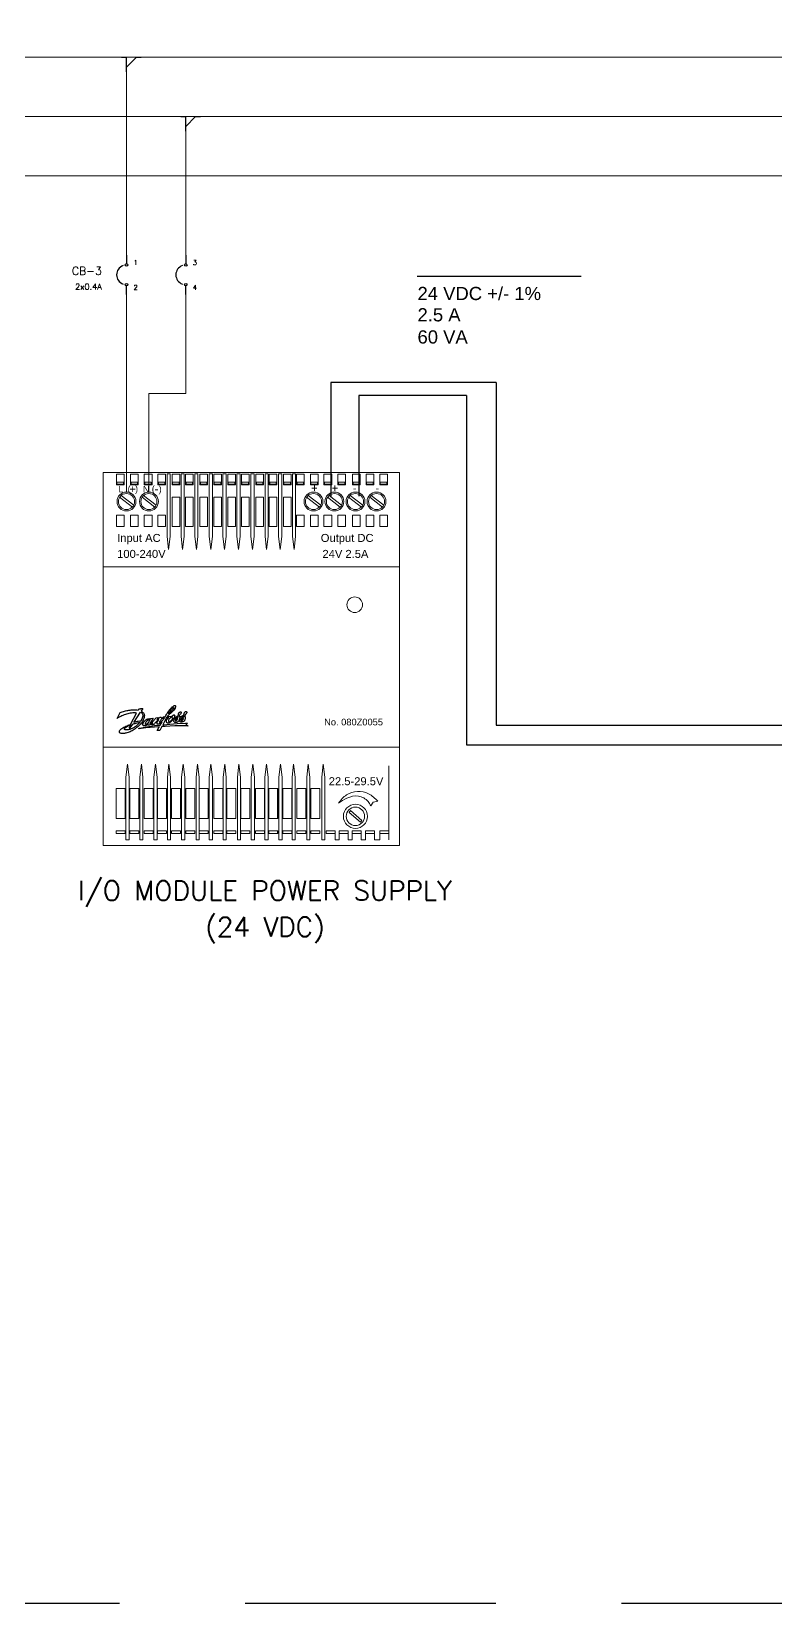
# Model space of a CAD drawing. Header units: inches. Extents: x 75782 to 87231, y -34126 to -18655.
# Drawn here: x 76537 to 76913, y -26325 to -25529 of the extents above; entities that cross this region are included whole.
import ezdxf
from ezdxf.enums import TextEntityAlignment as Align

# ---------------------------------------------------------------- set-up
doc = ezdxf.new("R2010")
doc.units = ezdxf.units.IN
doc.header["$MEASUREMENT"] = 0
doc.linetypes.add('DASHED', pattern=[19.05, 12.7, -6.35])
for name, color, linetype in [('12-24v-wiring', 7, 'Continuous'), ('ak2-xm-204b', 7, 'Continuous'), ('BASELINE', 7, 'Continuous'), ('DIM', 3, 'Continuous'), ('LAYER01', 7, 'Continuous'), ('SENSORS', 7, 'Continuous'), ('WIRES', 5, 'Continuous')]:
    doc.layers.add(name, color=color, linetype=linetype)
doc.layers.add('A-Cables 220V', color=6, linetype='Continuous', lineweight=18)
doc.layers.add('COMPONENTES', color=251, linetype='Continuous', lineweight=18)
doc.styles.add('ARIAL', font='arial.ttf')
doc.styles.get("Standard").update_dxf_attribs({"font": 'ROMANS.SHX'})

# ---------------------------------------------------------------- blocks, each defined once
blk = doc.blocks.new('DANLOGO1')
at = {"layer": 'BASELINE', "color": 7, "linetype": 'Continuous'}
for points in [[(8971.8, 8310), (8975.6, 8317.2), (8978.4, 8321.6), (8980.7, 8325.2), (8982.4, 8327.7), (8983.5, 8329.1), (8985.1, 8330.4), (8986.3, 8331.3), (8987.1, 8331.8), (8987.8, 8331.8), (8988.5, 8331.3), (8988.5, 8330.3), (8988.1, 8328.6), (8986.6, 8325.5), (8985.5, 8323.6), (8984, 8321.6), (8981.7, 8318.9), (8979.8, 8316.7), (8978.3, 8315), (8977.5, 8314.4), (8975.3, 8312.5), (8971.8, 8310)], [(8852.2, 8275.9), (8857, 8277.4), (8860, 8278.3), (8864.1, 8279.4), (8867.4, 8280.2), (8871.5, 8281), (8876.5, 8281.8), (8873, 8277.8), (8867.4, 8272.4), (8863.1, 8269), (8859.4, 8266.5), (8856.3, 8264.5), (8854.2, 8263.2), (8850.6, 8261.3), (8846.6, 8259.7), (8842.7, 8258.3), (8839.6, 8257.3), (8836.2, 8256.7), (8832.6, 8256.2), (8830.2, 8256.1), (8826.8, 8256.4), (8824.5, 8257.6), (8824.2, 8258.8), (8824.7, 8260.6), (8826.1, 8262.6), (8828.1, 8264.8), (8831, 8266.7), (8834.1, 8268.7), (8837.2, 8270.2), (8840.9, 8271.8), (8844.4, 8273.1), (8842.2, 8268.7), (8840, 8264.3), (8839.6, 8263.3), (8839.7, 8262.5), (8840.1, 8261.9), (8841, 8261.8), (8842.1, 8262.1), (8843.1, 8262.8), (8843.7, 8263.6), (8852.1, 8275.9)], [(8855.8, 8281.3), (8878, 8315.5), (8881.3, 8314.2), (8883.8, 8311.7), (8884.9, 8308.7), (8885.6, 8304.9), (8885.6, 8302.2), (8885.1, 8298.7), (8884.1, 8295.5), (8882.6, 8292), (8880.7, 8288.5), (8878.8, 8286), (8876.1, 8285.5), (8869.8, 8284.5), (8866.4, 8284.1), (8862.4, 8283.1), (8858.9, 8282.2), (8855.8, 8281.3)], [(8897.6, 8283.6), (8899.5, 8286), (8901.1, 8287.7), (8902.6, 8289.2), (8903.7, 8289.9), (8904.8, 8290.3), (8906, 8290.3), (8907.2, 8290.1), (8907.7, 8289.2), (8907.7, 8288), (8907.2, 8285.8), (8906.2, 8283.9), (8904.9, 8281.9), (8902.9, 8279.4), (8901.8, 8277.9), (8900.9, 8277.1), (8899.6, 8276.1), (8898.2, 8275.4), (8896.8, 8274.7), (8895.9, 8274.5), (8895, 8274.7), (8894.6, 8275.4), (8894.4, 8276.5), (8894.7, 8278.2), (8895.4, 8279.8), (8896.3, 8281.6), (8897.6, 8283.6)]]:
    blk.add_lwpolyline(points, dxfattribs=at)
at = {"layer": 'SENSORS', "color": 7, "linetype": 'Continuous'}
for points in [[(8810.2, 8314.5), (8813.7, 8315.9), (8817.1, 8317), (8820.8, 8318.2), (8824.4, 8319.1), (8828.1, 8320.1), (8831.8, 8321.1), (8835.4, 8321.6), (8839.3, 8322.4), (8842.9, 8322.8), (8846.8, 8323.4), (8850.6, 8323.6), (8854.5, 8323.8), (8858.5, 8323.8), (8862.4, 8323.6), (8866.2, 8323.2), (8870.2, 8322.8), (8872.9, 8326.6), (8874.5, 8326.8), (8876, 8327), (8877.7, 8327.4), (8879.3, 8327.6), (8881, 8327.8), (8882.6, 8328.2), (8884.3, 8328.4), (8885.8, 8328.6), (8880.1, 8319.3), (8882.2, 8318.2), (8884.1, 8316.8), (8885.8, 8315.1), (8887.6, 8313.2), (8888.9, 8311.2), (8889.9, 8309.1), (8890.6, 8306.8), (8891, 8304.1), (8890.8, 8301), (8890.4, 8298.2), (8889.5, 8295.1), (8888.5, 8292.4), (8887.4, 8289.7), (8885.8, 8287), (8884.3, 8284.5), (8882.8, 8282), (8888.9, 8282.6), (8890.8, 8285.3), (8893.3, 8288), (8896.2, 8290.5), (8899.3, 8292.4), (8902.4, 8293.7), (8905.5, 8294.1), (8908.2, 8293.7), (8910.5, 8291.8), (8910.3, 8292), (8910.1, 8292.2), (8909.9, 8292.4), (8910.5, 8291.8), (8912.2, 8294.1), (8920.1, 8295.3), (8920.1, 8295.3), (8909.9, 8277.8), (8909.9, 8277.6), (8910.1, 8277.2), (8910.3, 8277), (8910.7, 8277), (8911.4, 8277.6), (8912.2, 8278), (8913.2, 8278.7), (8913.9, 8279.3), (8914.7, 8280.1), (8915.5, 8280.7), (8916, 8281.2), (8916.8, 8282), (8918.7, 8283.5), (8920.5, 8285.3), (8922, 8287), (8923.7, 8288.9), (8925.1, 8290.9), (8926.4, 8292.8), (8927.8, 8294.7), (8928.9, 8296.6), (8936.8, 8297.6), (8932.4, 8290.1), (8933.7, 8291.2), (8935.1, 8292.4), (8936.6, 8293.5), (8938, 8294.7), (8939.5, 8295.9), (8940.9, 8297.2), (8942.6, 8298.2), (8944.1, 8298.9), (8944.9, 8299.1), (8945.7, 8299.1), (8946.6, 8298.9), (8947.6, 8298.5), (8948.2, 8297.8), (8948.6, 8296.8), (8948.8, 8296), (8948.8, 8295.1), (8948.2, 8293.4), (8947.4, 8291.6), (8946.4, 8290.1), (8945.5, 8288.3), (8944.3, 8286.6), (8943.4, 8285.1), (8942.2, 8283.3), (8941.3, 8281.8), (8941.3, 8281.6), (8941.3, 8281.2), (8941.3, 8281), (8941.6, 8280.8), (8943.9, 8282), (8946.1, 8283.5), (8948.4, 8285.3), (8950.5, 8287), (8952.6, 8289.1), (8954.5, 8291.2), (8956.3, 8293.4), (8958, 8295.5), (8958, 8295.5), (8951.3, 8294.5), (8953.6, 8299.7), (8960.3, 8300.3), (8961.8, 8302.8), (8963.2, 8305.1), (8964.7, 8307.8), (8966.3, 8310.3), (8967.8, 8312.6), (8969.5, 8315.1), (8971.1, 8317.6), (8972.8, 8320.1), (8974.5, 8322.4), (8976.5, 8324.5), (8978.4, 8327), (8980.3, 8329.1), (8982.4, 8331.3), (8984.7, 8333.2), (8987.1, 8335.3), (8989.6, 8337), (8990.9, 8337.8), (8992.4, 8338.4), (8993.8, 8338.6), (8995.1, 8337.6), (8995.5, 8336.7), (8995.7, 8335.7), (8995.7, 8334.3), (8995.5, 8333.4), (8995.1, 8332.4), (8994.6, 8331.5), (8994.2, 8330.5), (8993.8, 8329.5), (8991.5, 8325.7), (8988.8, 8321.8), (8985.7, 8318.6), (8982.4, 8315.1), (8979, 8311.8), (8975.3, 8308.9), (8971.7, 8305.7), (8968.2, 8303), (8967.6, 8301.2), (8983, 8303), (8983.2, 8302.8), (8983.2, 8302.6), (8983.2, 8302.4), (8983.2, 8302.2), (8981.3, 8300.5), (8979.4, 8298.7), (8977.6, 8296.8), (8975.9, 8294.9), (8974.5, 8293), (8973.4, 8290.9), (8972.4, 8288.5), (8972, 8286), (8972, 8285.3), (8972.4, 8284.7), (8973, 8284.1), (8973.6, 8283.7), (8974.9, 8283.7), (8976.1, 8283.9), (8977, 8284.5), (8978.2, 8285.3), (8979.2, 8286.2), (8980.1, 8287.2), (8981.1, 8288.5), (8982, 8289.5), (8983, 8290.7), (8984.2, 8292), (8985.1, 8293.4), (8985.9, 8294.9), (8985.1, 8295.7), (8984.4, 8296.4), (8984, 8297.8), (8983.8, 8298.7), (8984, 8299.9), (8984.2, 8300.9), (8984.6, 8301.8), (8984.9, 8302.8), (8985.5, 8303.6), (8986.3, 8304.5), (8986.9, 8305.1), (8987.8, 8305.9), (8988.6, 8306.1), (8989.4, 8306.4), (8990.3, 8306.4), (8990.9, 8306.4), (8991.5, 8305.9), (8991.9, 8305.5), (8992.4, 8304.9), (8992.6, 8304.1), (8992.6, 8303.2), (8992.6, 8302.4), (8992.4, 8301.4), (8992.2, 8300.7), (8992.1, 8299.7), (8991.7, 8298.7), (8991.3, 8298), (8990.9, 8296.8), (8992.8, 8297.6), (8994.8, 8298.2), (8996.5, 8299.1), (8998.2, 8300.1), (8999.8, 8301.2), (9001.3, 8302.6), (9002.8, 8303.7), (9004.4, 8305.1), (9004.9, 8305.9), (9004.9, 8307.4), (9005.1, 8308.7), (9005.3, 8310.1), (9005.7, 8311.2), (9006.1, 8312.4), (9006.7, 8313.4), (9007.6, 8314.3), (9008.6, 8315.1), (9009.8, 8316.1), (9010.9, 8316.8), (9012.1, 8317), (9013.4, 8316.6), (9014.2, 8315.9), (9014.4, 8314.5), (9014.4, 8313.6), (9014.4, 8313.2), (9013.8, 8312), (9013, 8310.9), (9011.9, 8309.5), (9010.7, 8308.4), (9009.6, 8307), (9008.8, 8305.5), (9008.2, 8303.9), (9008.4, 8302.2), (9008.4, 8301.6), (9008.4, 8301.2), (9008.4, 8300.7), (9008.8, 8300.5), (9010.7, 8301), (9012.6, 8301.6), (9016.5, 8303), (9018.2, 8303.7), (9020.2, 8304.7), (9021.9, 8305.5), (9023.6, 8306.4), (9023.8, 8307.6), (9024, 8308.9), (9024, 8310.1), (9024.2, 8311.2), (9024.6, 8312.2), (9025, 8313.2), (9025.3, 8314.1), (9025.9, 8315.1), (9026.7, 8316.1), (9027.5, 8316.8), (9028.2, 8317.4), (9029.2, 8318), (9030, 8318.2), (9030.7, 8318.2), (9031.3, 8318.2), (9031.9, 8317.8), (9032.5, 8317), (9033, 8316.3), (9033, 8315.1), (9032.9, 8314.1), (9032.5, 8313), (9032.1, 8312), (9031.5, 8310.9), (9030.7, 8309.9), (9030, 8308.9), (9029, 8308), (9028.2, 8307), (9027.3, 8305.9), (9027.1, 8303.7), (9027.1, 8301.8), (9027.3, 8299.7), (9027.5, 8297.6), (9027.5, 8295.5), (9027.5, 8293.4), (9027.1, 8291.4), (9026.5, 8289.5), (9025.5, 8287.8), (9024.4, 8286.2), (9023, 8285.1), (9021.7, 8284.1), (9020, 8283.3), (9018.4, 8283), (9016.5, 8282.6), (9014.8, 8282.4), (9013.2, 8282.6), (9011.9, 8283), (9010.7, 8283.7), (9010, 8285.1), (9009.8, 8286.6), (9009.8, 8288.2), (9010.1, 8289.5), (9010.7, 8290.7), (9011.5, 8291.8), (9012.6, 8293), (9013.6, 8293.9), (9014.8, 8294.7), (9015.7, 8295.5), (9016.7, 8296.2), (9017.7, 8296.8), (9018.6, 8297.6), (9019.8, 8298.2), (9020.7, 8298.7), (9021.9, 8299.3), (9023, 8299.7), (9023.6, 8300.7), (9024, 8301.6), (9024, 8302.8), (9023.8, 8303.7), (9022.8, 8303.4), (9021.9, 8302.8), (9020.7, 8302.4), (9019.8, 8301.8), (9018.6, 8301.2), (9017.5, 8300.9), (9016.3, 8300.3), (9015, 8299.9), (9008.8, 8297.2), (9008.6, 8294.9), (9008.4, 8293), (9007.8, 8291), (9007.3, 8289.1), (9006.3, 8287.2), (9005.3, 8285.5), (9004, 8284.1), (9002.3, 8282.8), (9001.1, 8282.2), (8999.8, 8281.8), (8998.2, 8281.4), (8996.9, 8281), (8995.5, 8281), (8994, 8281), (8992.6, 8281.6), (8991.5, 8282.4), (8990.7, 8283.2), (8990.3, 8284.5), (8990.3, 8285.7), (8990.3, 8286.8), (8991.3, 8289.3), (8992.4, 8291.2), (8994.2, 8293), (8996.1, 8294.3), (8998, 8295.5), (9000.1, 8296.6), (9002.3, 8297.8), (9004.4, 8298.7), (9004.8, 8299.5), (9004.8, 8300.5), (9004.8, 8301.2), (9004.6, 8302.2), (9002.8, 8300.9), (9001.1, 8299.5), (8999.2, 8298.4), (8997.3, 8297.2), (8995.3, 8296), (8993.2, 8295.1), (8991.1, 8294.7), (8989, 8294.3), (8989, 8294.3), (8987.2, 8291.8), (8985.3, 8289.1), (8983.2, 8286.4), (8980.9, 8284.1), (8978.4, 8282.2), (8975.7, 8280.5), (8972.8, 8279.5), (8969.7, 8279.3), (8968.6, 8279.3), (8967.6, 8279.7), (8966.7, 8280.3), (8965.9, 8280.8), (8965.3, 8281.8), (8964.9, 8283), (8964.7, 8284.3), (8964.7, 8285.5), (8964.9, 8286.8), (8965.3, 8288.3), (8965.7, 8289.7), (8966.3, 8290.9), (8966.8, 8291.8), (8967.6, 8292.8), (8968.4, 8293.7), (8969.2, 8294.7), (8970.1, 8295.7), (8971.1, 8296.6), (8971.9, 8297.6), (8972.6, 8298.5), (8971.7, 8298.5), (8970.5, 8298.4), (8969.3, 8298.2), (8968.2, 8298.2), (8967, 8298), (8966.1, 8297.8), (8965.5, 8297.6), (8965.3, 8297.6), (8952.8, 8273.5), (8952.8, 8273.5), (8956.5, 8273.9), (8976.7, 8275.5), (9001.3, 8277.4), (9029, 8279.1), (9029.8, 8279.1), (9030.5, 8279.1), (9031.3, 8279.1), (9032.3, 8279.1), (9033, 8279.1), (9033.8, 8279.1), (9034.6, 8279.1), (9035.4, 8279.1), (9030.7, 8274.3), (9031.5, 8273.7), (9032.3, 8273.1), (9033, 8272.6), (9034, 8272), (9035, 8271.4), (9035.9, 8270.8), (9036.9, 8270.3), (9037.9, 8269.7), (9037.5, 8269.5), (9017.7, 8270.3), (8993, 8269.9), (8960.7, 8268.3), (8959.3, 8268.1), (8958, 8268), (8956.5, 8268), (8955.1, 8267.8), (8953.8, 8267.8), (8952.2, 8267.8), (8950.9, 8267.8), (8949.5, 8267.8), (8942.4, 8254.7), (8934.1, 8253.9), (8941.1, 8266.6), (8941.3, 8267), (8925.3, 8265.8), (8896, 8263.1), (8872.2, 8260.1), (8872.7, 8260.8), (8873.1, 8261.6), (8873.7, 8262.4), (8874.5, 8262.6), (8905.8, 8267.8), (8925.1, 8270.8), (8944.3, 8272.4), (8950.9, 8283.3), (8950.7, 8283.5), (8950.3, 8283.5), (8950.1, 8283.3), (8949.9, 8283.2), (8948.4, 8281.8), (8946.8, 8280.7), (8945.1, 8279.5), (8943.6, 8278.3), (8941.8, 8277.2), (8940.1, 8276.4), (8938.4, 8275.8), (8936.4, 8275.5), (8935.7, 8275.5), (8934.9, 8275.6), (8934.3, 8276), (8933.9, 8276.4), (8933.4, 8278), (8933.2, 8279.7), (8933.6, 8281.2), (8934.3, 8282.8), (8935.1, 8284.1), (8936.1, 8285.5), (8936.8, 8286.4), (8937.4, 8287.4), (8937.6, 8288), (8938.2, 8288.9), (8938.9, 8290.5), (8939.7, 8292), (8939.7, 8292), (8939.7, 8292.2), (8939.7, 8292.2), (8939.7, 8292.4), (8939.5, 8292.4), (8939.3, 8292.4), (8939.1, 8292.4), (8939.1, 8292.4), (8937, 8290.3), (8934.7, 8288.3), (8932.6, 8286), (8930.5, 8283.7), (8928.4, 8281.6), (8926.4, 8279.3), (8924.5, 8276.8), (8923, 8274.5), (8922.2, 8274.5), (8920.5, 8274.3), (8919.5, 8274.1), (8918.7, 8274.1), (8917.8, 8273.9), (8917, 8273.9), (8916, 8273.7), (8916.4, 8274.5), (8916.8, 8275.3), (8917.2, 8276.2), (8917.6, 8277), (8918, 8278), (8918.4, 8278.9), (8918.7, 8279.7), (8919.1, 8280.5), (8919.1, 8280.5), (8917.8, 8279.3), (8916.4, 8278.3), (8915.1, 8277), (8913.7, 8276), (8912.2, 8274.9), (8910.7, 8274.1), (8909.1, 8273.1), (8907.6, 8272.4), (8906.6, 8272.2), (8905.3, 8272.4), (8903.7, 8273.1), (8902.4, 8275.1), (8902.4, 8275.1), (8900.8, 8273.9), (8899.1, 8272.6), (8897.6, 8271.4), (8895.8, 8270.6), (8893.9, 8269.9), (8892.2, 8269.5), (8890.3, 8269.7), (8888.1, 8270.3), (8887.4, 8271.2), (8886.8, 8272.2), (8886.4, 8273.3), (8886.2, 8274.7), (8886.2, 8275.6), (8886.4, 8276.8), (8886.8, 8277.8), (8887.2, 8279.1), (8887.2, 8279.1), (8880.3, 8278.7), (8877.6, 8275.6), (8874.9, 8272.8), (8872, 8270.1), (8869.1, 8267.2), (8866, 8264.7), (8862.9, 8262.2), (8859.9, 8260.1), (8856.6, 8257.6), (8853.3, 8255.6), (8850, 8253.7), (8846.6, 8252), (8843.1, 8250.4), (8839.6, 8248.7), (8836.2, 8247.6), (8832.7, 8246.4), (8829.1, 8245.4), (8826.9, 8245), (8824.6, 8244.9), (8822.5, 8244.7), (8820.2, 8244.5), (8817.9, 8244.5), (8815.8, 8244.5), (8813.5, 8244.7), (8811.4, 8245), (8810, 8245.6), (8808.7, 8246.8), (8807.7, 8247.9), (8807.3, 8249.5), (8807.5, 8251.4), (8807.9, 8253.1), (8808.9, 8254.7), (8809.8, 8256.2), (8811.2, 8257.6), (8812.7, 8258.9), (8814.2, 8260.3), (8815.8, 8261.4), (8819.1, 8263.5), (8822.5, 8265.4), (8826, 8267.2), (8829.4, 8268.9), (8833.1, 8270.5), (8836.8, 8271.8), (8840.4, 8273), (8844.3, 8274.1), (8845.6, 8276.4), (8865.2, 8313), (8865.2, 8313), (8860.8, 8313.4), (8856.4, 8313.4), (8852, 8313.2), (8847.7, 8312.8), (8843.5, 8312.2), (8839.5, 8311.4), (8835.2, 8310.5), (8831.2, 8309.5), (8827.3, 8308.2), (8823.3, 8306.6), (8819.4, 8304.9), (8815.8, 8303.4), (8811.9, 8301.6), (8808.3, 8299.7), (8804.8, 8297.8), (8801.2, 8295.7), (8799.6, 8294.7)], [(8994.9, 8288), (8995.1, 8287.4), (8995.5, 8287), (8995.9, 8286.8), (8996.5, 8286.8), (8997.6, 8287.4), (8998.8, 8288.3), (8999.8, 8289.1), (9000.7, 8290.1), (9001.5, 8291), (9002.1, 8292.2), (9002.4, 8293.4), (9002.8, 8294.5), (9002.8, 8294.5), (9002.8, 8294.5), (9002.8, 8294.7), (9002.8, 8294.9), (9002.6, 8295.1), (9002.4, 8295.1), (9002.1, 8295.1), (9002.1, 8295.1), (9000.9, 8294.5), (8999.8, 8293.9), (8998.8, 8293.2), (8997.6, 8292.4), (8996.9, 8291.4), (8995.9, 8290.5), (8995.3, 8289.3)], [(9014.2, 8288), (9014.4, 8287.4), (9014.7, 8287), (9015.1, 8286.8), (9015.7, 8286.8), (9016.9, 8287.4), (9018, 8288.3), (9019, 8289.1), (9019.9, 8290.1), (9020.7, 8291), (9021.3, 8292.2), (9021.7, 8293.4), (9022.1, 8294.5), (9022.1, 8294.5), (9022.1, 8294.5), (9022.1, 8294.7), (9022.1, 8294.9), (9021.9, 8295.1), (9021.7, 8295.1), (9021.3, 8295.1), (9021.3, 8295.1), (9020.1, 8294.5), (9019, 8293.9), (9018, 8293.2), (9016.9, 8292.4), (9016.1, 8291.4), (9015.1, 8290.5), (9014.6, 8289.3)]]:
    blk.add_lwpolyline(points, close=True, dxfattribs=at)
blk = doc.blocks.new('24vdc-ps')
at = {"linetype": 'Continuous', "lineweight": 0}
for p, q in [((-6495.5, 1680), (-6438.4, 1636.1)), ((-6488.6, 1688.1), (-6432.3, 1644.8)), ((-6394.5, 1680), (-6337.4, 1636.1)), ((-6387.6, 1688.1), (-6331.3, 1644.8)), ((-5654.3, 1680), (-5597.1, 1636.1)), ((-5647.3, 1688.1), (-5591.1, 1644.8)), ((-5560.2, 1680), (-5503, 1636.1)), ((-5553.3, 1688.1), (-5497, 1644.8)), ((-5465.4, 1680), (-5408.2, 1636.1)), ((-5458.5, 1688.1), (-5402.2, 1644.8)), ((-5370.6, 1680), (-5313.4, 1636.1)), ((-5363.6, 1688.1), (-5307.4, 1644.8)), ((-6282.4, 1503.4), (-6275.6, 1445.4)), ((-6275.6, 1445.4), (-6268.3, 1503.4)), ((-6219.1, 1503.4), (-6212.3, 1445.4)), ((-6212.3, 1445.4), (-6205, 1503.4)), ((-6157.3, 1503.4), (-6150.5, 1445.4)), ((-6150.5, 1445.4), (-6143.2, 1503.4)), ((-6092.5, 1503.4), (-6085.7, 1445.4)), ((-6085.7, 1445.4), (-6078.4, 1503.4)), ((-6030.7, 1503.4), (-6023.9, 1445.4)), ((-6023.9, 1445.4), (-6016.6, 1503.4)), ((-5968.2, 1503.4), (-5961.3, 1445.4)), ((-5961.3, 1445.4), (-5954.1, 1503.4)), ((-5904.9, 1503.4), (-5898, 1445.4)), ((-5898, 1445.4), (-5890.8, 1503.4)), ((-5841.6, 1503.4), (-5834.7, 1445.4)), ((-5834.7, 1445.4), (-5827.5, 1503.4)), ((-5780.5, 1503.4), (-5773.7, 1445.4)), ((-5773.7, 1445.4), (-5766.4, 1503.4)), ((-5718, 1503.4), (-5711.1, 1445.4)), ((-5711.1, 1445.4), (-5703.9, 1503.4)), ((-6569.4, 1367.7), (-5237.3, 1367.7)), ((-6569.4, 556.2), (-5237.3, 556.2)), ((-6467.6, 420.9), (-6460.7, 478.8)), ((-6460.7, 478.8), (-6453.4, 420.9)), ((-6404.9, 420.9), (-6398, 478.8)), ((-6398, 478.8), (-6390.8, 420.9)), ((-6341.1, 420.9), (-6334.3, 478.8)), ((-6334.3, 478.8), (-6327, 420.9)), ((-6280.6, 420.9), (-6273.7, 478.8)), ((-6273.7, 478.8), (-6266.5, 420.9)), ((-6216.8, 420.9), (-6210, 478.8)), ((-6210, 478.8), (-6202.7, 420.9)), ((-6152, 420.9), (-6145.2, 478.8)), ((-6145.2, 478.8), (-6137.9, 420.9)), ((-6092.5, 420.9), (-6085.7, 478.8)), ((-6085.7, 478.8), (-6078.4, 420.9)), ((-6029.8, 420.9), (-6023, 478.8)), ((-6023, 478.8), (-6015.7, 420.9)), ((-5966.1, 420.9), (-5959.2, 478.8)), ((-5959.2, 478.8), (-5952, 420.9)), ((-5903.4, 420.9), (-5896.6, 478.8)), ((-5896.6, 478.8), (-5889.3, 420.9)), ((-5841.8, 420.9), (-5834.9, 478.8)), ((-5834.9, 478.8), (-5827.7, 420.9)), ((-5779.1, 420.9), (-5772.3, 478.8)), ((-5772.3, 478.8), (-5765, 420.9)), ((-5719.6, 420.9), (-5712.8, 478.8)), ((-5712.8, 478.8), (-5705.5, 420.9)), ((-5653.8, 420.9), (-5646.9, 478.8)), ((-5646.9, 478.8), (-5639.6, 420.9)), ((-5586.8, 420.9), (-5580, 478.8)), ((-5580, 478.8), (-5572.7, 420.9)), ((-5285, 138.2), (-5285, 472.4)), ((-5365.8, 291.8), (-5355.3, 307.6)), ((-5355.3, 307.6), (-5334.2, 312.2)), ((-5526.6, 167.4), (-5526.6, 138.4)), ((-5508.5, 167.4), (-5508.5, 138.4)), ((-5468, 167.4), (-5468, 138.4)), ((-5449.2, 167.4), (-5449.2, 138.4)), ((-5408.7, 167.4), (-5408.7, 138.4)), ((-5389.7, 167.4), (-5389.7, 138.4)), ((-5349.2, 167.4), (-5349.2, 138.4)), ((-5324.9, 167.4), (-5324.9, 138.4)), ((-5526.6, 138.4), (-5508.5, 138.4)), ((-5468, 138.4), (-5449.2, 138.4)), ((-5408.7, 138.4), (-5389.7, 138.4)), ((-5349.2, 138.4), (-5324.9, 138.4))]:
    blk.add_line(p, q, dxfattribs=at)
for points in [[(-6569.4, 1792.1), (-5237.3, 1792.1), (-5237.3, 113.9), (-6569.4, 113.9)], [(-6510.3, 1784.6), (-6475.6, 1784.6), (-6475.6, 1736.1), (-6510.3, 1736.1)], [(-6446.4, 1784.6), (-6411.7, 1784.6), (-6411.7, 1736.1), (-6446.4, 1736.1)], [(-6384.7, 1784.6), (-6350, 1784.6), (-6350, 1736.1), (-6384.7, 1736.1)], [(-6323.8, 1784.6), (-6289.1, 1784.6), (-6289.1, 1736.1), (-6323.8, 1736.1)], [(-6259.8, 1784.6), (-6225.1, 1784.6), (-6225.1, 1736.1), (-6259.8, 1736.1)], [(-6198.9, 1784.6), (-6164.2, 1784.6), (-6164.2, 1736.1), (-6198.9, 1736.1)], [(-6134.9, 1784.6), (-6100.2, 1784.6), (-6100.2, 1736.1), (-6134.9, 1736.1)], [(-6072.5, 1784.6), (-6037.8, 1784.6), (-6037.8, 1736.1), (-6072.5, 1736.1)], [(-6009.2, 1784.6), (-5974.5, 1784.6), (-5974.5, 1736.1), (-6009.2, 1736.1)], [(-5947.6, 1784.6), (-5912.9, 1784.6), (-5912.9, 1736.1), (-5947.6, 1736.1)], [(-5882.8, 1784.6), (-5848.1, 1784.6), (-5848.1, 1736.1), (-5882.8, 1736.1)], [(-5822.7, 1784.6), (-5788, 1784.6), (-5788, 1736.1), (-5822.7, 1736.1)], [(-5758.7, 1784.6), (-5724, 1784.6), (-5724, 1736.1), (-5758.7, 1736.1)], [(-5699.8, 1784.6), (-5665.1, 1784.6), (-5665.1, 1736.1), (-5699.8, 1736.1)], [(-5637.3, 1784.6), (-5602.6, 1784.6), (-5602.6, 1736.1), (-5637.3, 1736.1)], [(-5576.4, 1784.6), (-5541.7, 1784.6), (-5541.7, 1736.1), (-5576.4, 1736.1)], [(-5514, 1784.6), (-5479.3, 1784.6), (-5479.3, 1736.1), (-5514, 1736.1)], [(-5447.7, 1784.6), (-5413, 1784.6), (-5413, 1736.1), (-5447.7, 1736.1)], [(-5386.8, 1784.6), (-5352.1, 1784.6), (-5352.1, 1736.1), (-5386.8, 1736.1)], [(-5325.9, 1784.6), (-5291.2, 1784.6), (-5291.2, 1736.1), (-5325.9, 1736.1)], [(-6508, 1747.7), (-6478.7, 1747.7), (-6478.7, 1738.4), (-6508, 1738.4)], [(-6444, 1747.7), (-6414.7, 1747.7), (-6414.7, 1738.4), (-6444, 1738.4)], [(-6382.4, 1747.7), (-6353.1, 1747.7), (-6353.1, 1738.4), (-6382.4, 1738.4)], [(-6321.5, 1747.7), (-6292.2, 1747.7), (-6292.2, 1738.4), (-6321.5, 1738.4)], [(-6257.5, 1747.7), (-6228.2, 1747.7), (-6228.2, 1738.4), (-6257.5, 1738.4)], [(-6196.6, 1747.7), (-6167.3, 1747.7), (-6167.3, 1738.4), (-6196.6, 1738.4)], [(-6132.6, 1747.7), (-6103.3, 1747.7), (-6103.3, 1738.4), (-6132.6, 1738.4)], [(-6070.1, 1747.7), (-6040.8, 1747.7), (-6040.8, 1738.4), (-6070.1, 1738.4)], [(-6006.9, 1747.7), (-5977.6, 1747.7), (-5977.6, 1738.4), (-6006.9, 1738.4)], [(-5945.2, 1747.7), (-5916, 1747.7), (-5916, 1738.4), (-5945.2, 1738.4)], [(-5880.5, 1747.7), (-5851.2, 1747.7), (-5851.2, 1738.4), (-5880.5, 1738.4)], [(-5820.4, 1747.7), (-5791.1, 1747.7), (-5791.1, 1738.4), (-5820.4, 1738.4)], [(-5756.4, 1747.7), (-5727.1, 1747.7), (-5727.1, 1738.4), (-5756.4, 1738.4)], [(-5697.4, 1747.7), (-5668.1, 1747.7), (-5668.1, 1738.4), (-5697.4, 1738.4)], [(-5635, 1747.7), (-5605.7, 1747.7), (-5605.7, 1738.4), (-5635, 1738.4)], [(-5574.1, 1747.7), (-5544.8, 1747.7), (-5544.8, 1738.4), (-5574.1, 1738.4)], [(-5511.6, 1747.7), (-5482.4, 1747.7), (-5482.4, 1738.4), (-5511.6, 1738.4)], [(-5445.3, 1747.7), (-5416.1, 1747.7), (-5416.1, 1738.4), (-5445.3, 1738.4)], [(-5384.4, 1747.7), (-5355.1, 1747.7), (-5355.1, 1738.4), (-5384.4, 1738.4)], [(-5323.5, 1747.7), (-5294.2, 1747.7), (-5294.2, 1738.4), (-5323.5, 1738.4)], [(-6259.8, 1680.6), (-6225.1, 1680.6), (-6225.1, 1548.9), (-6259.8, 1548.9)], [(-6198.9, 1680.6), (-6164.2, 1680.6), (-6164.2, 1548.9), (-6198.9, 1548.9)], [(-6134.9, 1680.6), (-6100.2, 1680.6), (-6100.2, 1548.9), (-6134.9, 1548.9)], [(-6072.5, 1680.6), (-6037.8, 1680.6), (-6037.8, 1548.9), (-6072.5, 1548.9)], [(-6009.2, 1680.6), (-5974.5, 1680.6), (-5974.5, 1548.9), (-6009.2, 1548.9)], [(-5947.6, 1680.6), (-5912.9, 1680.6), (-5912.9, 1548.9), (-5947.6, 1548.9)], [(-5882.8, 1680.6), (-5848.1, 1680.6), (-5848.1, 1548.9), (-5882.8, 1548.9)], [(-5822.7, 1680.6), (-5788, 1680.6), (-5788, 1548.9), (-5822.7, 1548.9)], [(-5758.7, 1680.6), (-5724, 1680.6), (-5724, 1548.9), (-5758.7, 1548.9)], [(-6510.3, 1599), (-6475.6, 1599), (-6475.6, 1548.9), (-6510.3, 1548.9)], [(-6446.4, 1599), (-6411.7, 1599), (-6411.7, 1548.9), (-6446.4, 1548.9)], [(-6384.7, 1599), (-6350, 1599), (-6350, 1548.9), (-6384.7, 1548.9)], [(-6323.8, 1599), (-6289.1, 1599), (-6289.1, 1548.9), (-6323.8, 1548.9)], [(-5699.8, 1599), (-5665.1, 1599), (-5665.1, 1548.9), (-5699.8, 1548.9)], [(-5637.3, 1599), (-5602.6, 1599), (-5602.6, 1548.9), (-5637.3, 1548.9)], [(-5576.4, 1599), (-5541.7, 1599), (-5541.7, 1548.9), (-5576.4, 1548.9)], [(-5514, 1599), (-5479.3, 1599), (-5479.3, 1548.9), (-5514, 1548.9)], [(-5447.7, 1599), (-5413, 1599), (-5413, 1548.9), (-5447.7, 1548.9)], [(-5386.8, 1599), (-5352.1, 1599), (-5352.1, 1548.9), (-5386.8, 1548.9)], [(-5325.9, 1599), (-5291.2, 1599), (-5291.2, 1548.9), (-5325.9, 1548.9)], [(-6511.3, 370.4), (-6470.8, 370.4), (-6470.8, 234.3), (-6511.3, 234.3)], [(-6449.7, 370.4), (-6409.2, 370.4), (-6409.2, 234.3), (-6449.7, 234.3)], [(-6386, 370.4), (-6345.4, 370.4), (-6345.4, 234.3), (-6386, 234.3)], [(-6325.4, 370.4), (-6284.9, 370.4), (-6284.9, 234.3), (-6325.4, 234.3)], [(-6262.7, 370.4), (-6222.2, 370.4), (-6222.2, 234.3), (-6262.7, 234.3)], [(-6197.9, 370.4), (-6157.4, 370.4), (-6157.4, 234.3), (-6197.9, 234.3)], [(-6137.4, 370.4), (-6096.8, 370.4), (-6096.8, 234.3), (-6137.4, 234.3)], [(-6072.6, 370.4), (-6032, 370.4), (-6032, 234.3), (-6072.6, 234.3)], [(-6013.1, 370.4), (-5972.5, 370.4), (-5972.5, 234.3), (-6013.1, 234.3)], [(-5950.4, 370.4), (-5909.9, 370.4), (-5909.9, 234.3), (-5950.4, 234.3)], [(-5884.5, 370.4), (-5844, 370.4), (-5844, 234.3), (-5884.5, 234.3)], [(-5826.4, 370.4), (-5785.8, 370.4), (-5785.8, 234.3), (-5826.4, 234.3)], [(-5825, 370.4), (-5784.5, 370.4), (-5784.5, 234.3), (-5825, 234.3)], [(-5761.6, 370.4), (-5721, 370.4), (-5721, 234.3), (-5761.6, 234.3)], [(-5698.9, 370.4), (-5658.3, 370.4), (-5658.3, 234.3), (-5698.9, 234.3)], [(-5635.1, 370.4), (-5594.6, 370.4), (-5594.6, 234.3), (-5635.1, 234.3)], [(-5405.7, 225.5), (-5412.8, 217.5), (-5463.5, 262.2), (-5456.4, 270.2)], [(-6511.3, 179.4), (-6470.8, 179.4), (-6470.8, 167.4), (-6511.3, 167.4)], [(-6449.7, 179.4), (-6409.2, 179.4), (-6409.2, 167.4), (-6449.7, 167.4)], [(-6386, 179.4), (-6345.4, 179.4), (-6345.4, 167.4), (-6386, 167.4)], [(-6325.4, 179.4), (-6284.9, 179.4), (-6284.9, 167.4), (-6325.4, 167.4)], [(-6262.7, 179.4), (-6222.2, 179.4), (-6222.2, 167.4), (-6262.7, 167.4)], [(-6197.9, 179.4), (-6157.4, 179.4), (-6157.4, 167.4), (-6197.9, 167.4)], [(-6137.4, 179.4), (-6096.8, 179.4), (-6096.8, 167.4), (-6137.4, 167.4)], [(-6072.6, 179.4), (-6032, 179.4), (-6032, 167.4), (-6072.6, 167.4)], [(-6013.1, 179.4), (-5972.5, 179.4), (-5972.5, 167.4), (-6013.1, 167.4)], [(-5950.4, 179.4), (-5909.9, 179.4), (-5909.9, 167.4), (-5950.4, 167.4)], [(-5884.5, 179.4), (-5844, 179.4), (-5844, 167.4), (-5884.5, 167.4)], [(-5826.4, 179.4), (-5785.8, 179.4), (-5785.8, 167.4), (-5826.4, 167.4)], [(-5825, 179.4), (-5784.5, 179.4), (-5784.5, 167.4), (-5825, 167.4)], [(-5761.6, 179.4), (-5721, 179.4), (-5721, 167.4), (-5761.6, 167.4)], [(-5698.9, 179.4), (-5658.3, 179.4), (-5658.3, 167.4), (-5698.9, 167.4)], [(-5635.1, 179.4), (-5594.6, 179.4), (-5594.6, 167.4), (-5635.1, 167.4)], [(-5567.1, 179.4), (-5526.6, 179.4), (-5526.6, 167.4), (-5567.1, 167.4)], [(-5508.5, 179.4), (-5468, 179.4), (-5468, 167.4), (-5508.5, 167.4)], [(-5449.2, 179.4), (-5408.7, 179.4), (-5408.7, 167.4), (-5449.2, 167.4)], [(-5389.7, 179.4), (-5349.2, 179.4), (-5349.2, 167.4), (-5389.7, 167.4)], [(-5324.9, 179.4), (-5284.4, 179.4), (-5284.4, 167.4), (-5324.9, 167.4)]]:
    blk.add_lwpolyline(points, close=True, dxfattribs=at)
for points in [[(-6282.4, 1503.4), (-6282.4, 1785.8), (-6268.3, 1785.8), (-6268.3, 1503.4)], [(-6219.1, 1503.4), (-6219.1, 1785.8), (-6205, 1785.8), (-6205, 1503.4)], [(-6157.3, 1503.4), (-6157.3, 1785.8), (-6143.2, 1785.8), (-6143.2, 1503.4)], [(-6092.5, 1503.4), (-6092.5, 1785.8), (-6078.4, 1785.8), (-6078.4, 1503.4)], [(-6030.7, 1503.4), (-6030.7, 1785.8), (-6016.6, 1785.8), (-6016.6, 1503.4)], [(-5968.2, 1503.4), (-5968.2, 1785.8), (-5954.1, 1785.8), (-5954.1, 1503.4)], [(-5904.9, 1503.4), (-5904.9, 1785.8), (-5890.8, 1785.8), (-5890.8, 1503.4)], [(-5841.6, 1503.4), (-5841.6, 1785.8), (-5827.5, 1785.8), (-5827.5, 1503.4)], [(-5780.5, 1503.4), (-5780.5, 1785.8), (-5766.4, 1785.8), (-5766.4, 1503.4)], [(-5718, 1503.4), (-5718, 1785.8), (-5703.9, 1785.8), (-5703.9, 1503.4)], [(-6467.6, 420.9), (-6467.6, 138.5), (-6453.4, 138.5), (-6453.4, 420.9)], [(-6404.9, 420.9), (-6404.9, 138.5), (-6390.8, 138.5), (-6390.8, 420.9)], [(-6341.1, 420.9), (-6341.1, 138.5), (-6327, 138.5), (-6327, 420.9)], [(-6280.6, 420.9), (-6280.6, 138.5), (-6266.5, 138.5), (-6266.5, 420.9)], [(-6216.8, 420.9), (-6216.8, 138.5), (-6202.7, 138.5), (-6202.7, 420.9)], [(-6152, 420.9), (-6152, 138.5), (-6137.9, 138.5), (-6137.9, 420.9)], [(-6092.5, 420.9), (-6092.5, 138.5), (-6078.4, 138.5), (-6078.4, 420.9)], [(-6029.8, 420.9), (-6029.8, 138.5), (-6015.7, 138.5), (-6015.7, 420.9)], [(-5966.1, 420.9), (-5966.1, 138.5), (-5952, 138.5), (-5952, 420.9)], [(-5903.4, 420.9), (-5903.4, 138.5), (-5889.3, 138.5), (-5889.3, 420.9)], [(-5841.8, 420.9), (-5841.8, 138.5), (-5827.7, 138.5), (-5827.7, 420.9)], [(-5779.1, 420.9), (-5779.1, 138.5), (-5765, 138.5), (-5765, 420.9)], [(-5719.6, 420.9), (-5719.6, 138.5), (-5705.5, 138.5), (-5705.5, 420.9)], [(-5653.8, 420.9), (-5653.8, 138.5), (-5639.6, 138.5), (-5639.6, 420.9)], [(-5586.8, 420.9), (-5586.8, 138.5), (-5572.7, 138.5), (-5572.7, 420.9)]]:
    blk.add_lwpolyline(points, dxfattribs=at)
for centre, radius in [((-6464.9, 1660.8), 42.4), ((-6363.9, 1660.8), 42.4), ((-5623.6, 1660.8), 42.4), ((-5529.5, 1660.8), 42.4), ((-5434.7, 1660.8), 42.4), ((-5339.9, 1660.8), 42.4), ((-6464.9, 1660.8), 36.2), ((-6363.9, 1660.8), 36.2), ((-5623.6, 1660.8), 36.2), ((-5529.5, 1660.8), 36.2), ((-5434.7, 1660.8), 36.2), ((-5339.9, 1660.8), 36.2), ((-5438.1, 1196.6), 35), ((-5434.9, 244.4), 54.1), ((-5434.9, 244.4), 41.4)]:
    blk.add_circle(centre, radius, dxfattribs=at)
for points in [[(-5511, 303.7), (-5474.8, 341.1), (-5426.2, 355.5), (-5375.6, 346.3), (-5334.2, 312.2)], [(-5511, 303.7), (-5472.9, 326.6), (-5421.6, 335.2), (-5378.3, 311.5), (-5365.8, 291.8)]]:
    blk.add_spline(points, degree=3, dxfattribs=at)
at = {"layer": 'LAYER01', "color": 7, "linetype": 'Continuous', "lineweight": 0, "xscale": 1.342367731631384, "yscale": 1.342367731631384, "zscale": 1.342367731631384}
blk.add_blockref('DANLOGO1', (-18319.4, -10449.8), dxfattribs=at)
at = {"linetype": 'Continuous', "lineweight": 0, "width": 779.862, "attachment_point": 1}
for s, insert, char_height in [('{\\f@Arial Unicode MS|b0|i0|c0|p34;L}', (-6501, 1730.4), 28.8), ('{\\f@Arial Unicode MS|b0|i0|c0|p34;(}', (-6459.5, 1732.6), 28.8), ('{\\f@Arial Unicode MS|b0|i0|c0|p34;+}', (-6451.7, 1735.5), 36), ('{\\f@Arial Unicode MS|b0|i0|c0|p34;)}', (-6426.2, 1732.6), 28.8), ('{\\f@Arial Unicode MS|b0|i0|c0|p34;N}', (-6390.5, 1730.4), 28.8), ('{\\f@Arial Unicode MS|b0|i0|c0|p34;(}', (-6350.8, 1732.6), 28.8), ('{\\f@Arial Unicode MS|b0|i0|c0|p34;-}', (-6338.3, 1735.5), 36), ('{\\f@Arial Unicode MS|b0|i0|c0|p34;)}', (-6319.8, 1731.3), 28.8), ('{\\f@Arial Unicode MS|b0|i0|c0|p34;+}', (-5634, 1739.4), 36), ('{\\f@Arial Unicode MS|b0|i0|c0|p34;+}', (-5542, 1739.4), 36), ('{\\f@Arial Unicode MS|b0|i0|c0|p34;-}', (-5446.7, 1739.4), 36), ('{\\f@Arial Unicode MS|b0|i0|c0|p34;-}', (-5345, 1739.4), 36), ('{\\f@Arial Unicode MS|b0|i0|c0|p34;Input AC}', (-6506.8, 1515.1), 36), ('{\\f@Arial Unicode MS|b0|i0|c0|p34;Output DC}', (-5590.9, 1515.1), 36), ('{\\f@Arial Unicode MS|b0|i0|c0|p34;100-240V}', (-6506.8, 1443.3), 36), ('{\\f@Arial Unicode MS|b0|i0|c0|p34;24V 2.5A}', (-5583.3, 1443.3), 36), ('{\\f@Arial Unicode MS|b0|i0|c0|p34;22.5-29.5V}', (-5555, 420.4), 36)]:
    blk.add_mtext(s, dxfattribs=dict(at, insert=insert, char_height=char_height))
at = {"layer": 'ak2-xm-204b', "color": 5, "linetype": 'Continuous', "insert": (-5575.6, 683.5), "char_height": 29.886, "width": 1379.089, "attachment_point": 1, "style": 'ARIAL'}
blk.add_mtext('No. 080Z0055', dxfattribs=at)
blk = doc.blocks.new('2F Breaker')
for p, q in [((0, 0), (0, -4.35)), ((30, 0), (30, -4.35)), ((0, -20), (0, -15.65)), ((30, -20), (30, -15.65))]:
    blk.add_line(p, q)
for centre in [(0, -5), (30, -5), (0, -15), (30, -15)]:
    blk.add_circle(centre, 0.653)
for centre in [(0, -10), (30, -10)]:
    blk.add_arc(centre, 5, 110, 250)
for s, p in [('1', (3.57, -5)), ('3', (33.57, -5)), ('2', (3.57, -17.66)), ('4', (33.57, -17.66))]:
    blk.add_text(s, height=2.5).set_placement(p)
at = {"flags": 4}
for tag, height, p in [('NAME', 4, (-12.5, -10)), ('FEATURES', 3, (-12.5, -17.5))]:
    blk.add_attdef(tag, text='', height=height, dxfattribs=at).set_placement(p, align=Align.RIGHT)
blk = doc.blocks.new('derivación inferior')
for p, q in [((-2.5, 0), (0, 0)), ((0, -7.5), (0, 0)), ((0, -5), (5, 0)), ((5, 0), (7.5, 0))]:
    blk.add_line(p, q)

msp = doc.modelspace()

# ---------------------------------------------------------------- linework, layer by layer
at = {"linetype": 'DASHED', "ltscale": 10}
msp.add_lwpolyline([(75955.65, -25345.3), (77724.4, -25345.3), (77724.4, -26324.87), (75955.65, -26324.87)], close=True, dxfattribs=at)
at = {"layer": '12-24v-wiring', "color": 1, "linetype": 'Continuous'}
for p, q in [((76688.35, -25706.79), (76688.35, -25764.42)), ((76771.96, -25706.79), (76688.35, -25706.79)), ((76771.96, -25706.79), (76771.96, -25880.16)), ((76771.96, -25880.16), (76989.64, -25880.16))]:
    msp.add_line(p, q, dxfattribs=at)
at = {"layer": '12-24v-wiring', "color": 251, "linetype": 'Continuous'}
for p, q in [((76702.48, -25713.31), (76702.48, -25764.39)), ((76756.96, -25713.31), (76702.48, -25713.31)), ((76756.96, -25713.31), (76756.96, -25890.16)), ((76756.96, -25890.16), (76980.42, -25890.16))]:
    msp.add_line(p, q, dxfattribs=at)
at = {"layer": 'A-Cables 220V', "ltscale": 0.1}
for p, q in [((75997.32, -25542.1), (77316.87, -25542.1)), ((76027.32, -25572.1), (77346.87, -25572.1)), ((76057.32, -25602.1), (77376.87, -25602.1))]:
    msp.add_line(p, q, dxfattribs=at)
at = {"layer": 'A-Cables 220V'}
for p, q in [((76584.9, -25642.27), (76584.9, -25542.1)), ((76614.9, -25642.27), (76614.9, -25572.1)), ((76584.9, -25662.27), (76584.9, -25762.27))]:
    msp.add_line(p, q, dxfattribs=at)
msp.add_lwpolyline([(76596.27, -25762.27), (76596.27, -25712.27), (76614.9, -25712.27), (76614.9, -25662.27)], dxfattribs=at)
at = {"layer": 'WIRES', "color": 0}
msp.add_line((76732, -25652.98), (76815.05, -25652.98), dxfattribs=at)

# ---------------------------------------------------------------- block references
for p in [(76584.9, -25542.1), (76614.9, -25572.12)]:
    msp.add_blockref('derivación inferior', p)
ref = msp.add_blockref('2F Breaker', (76584.9, -25642.27))
ref.add_attrib('NAME', 'CB-3', dxfattribs={"height": 4}).set_placement((76572.4, -25652.27), align=Align.RIGHT)
ref.add_attrib('FEATURES', '2x0.4A', dxfattribs={"height": 3}).set_placement((76572.4, -25659.77), align=Align.RIGHT)
at = {"layer": 'COMPONENTES', "color": 0, "linetype": 'Continuous', "lineweight": 40, "xscale": 0.1124999999992724, "yscale": 0.1124999999992724, "zscale": 0.1124999999992724}
msp.add_blockref('24vdc-ps', (77312.2, -25953.88), dxfattribs=at)

# ---------------------------------------------------------------- texts
at = {"layer": 'DIM', "color": 5}
for s, height, p in [('I/O MODULE POWER SUPPLY', 9.7956, (76654.98, -25968.88)), ('(24 VDC)', 9.796, (76654.98, -25987.25))]:
    msp.add_text(s, height=height, dxfattribs=at).set_placement(p, align=Align.CENTER)
at = {"layer": 'WIRES', "color": 0, "style": 'ARIAL'}
for s, height, p in [('24 VDC +/- 1%%%', 6.6825, (76732.18, -25665.05)), ('2.5 A', 6.682, (76732.18, -25675.84)), ('60 VA', 6.682, (76732.18, -25687.05))]:
    msp.add_text(s, height=height, dxfattribs=at).set_placement(p)

doc.saveas('drawing.dxf')
